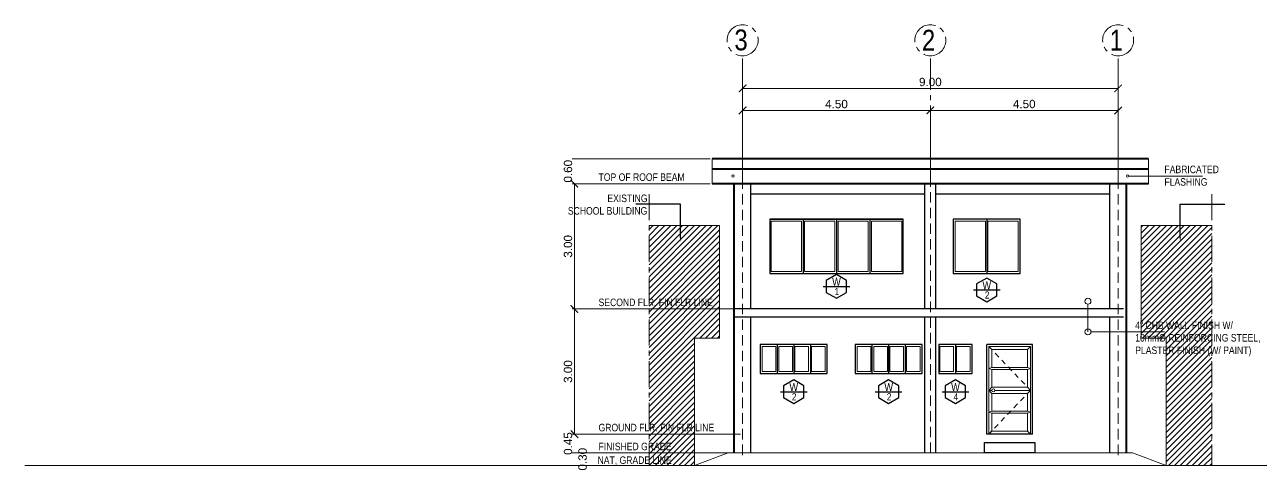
# Model space of a CAD drawing. Header units: metres. Extents: x -460 to 31334, y -1777 to 24987.
# Drawn here: x 15.84 to 45.47, y -829.57 to -818.9 of the extents above; entities that cross this region are included whole.
import ezdxf
from ezdxf import colors
from ezdxf.entities.mleader import LeaderData, LeaderLine
from ezdxf.math import Vec2, Vec3

# ---------------------------------------------------------------- set-up
doc = ezdxf.new("R2010")
doc.units = ezdxf.units.M
doc.header["$MEASUREMENT"] = 0
for name, pattern in [('CENTER', [2, 1.25, -0.25, 0.25, -0.25]), ('CENTER2', [1.125, 0.75, -0.125, 0.125, -0.125]), ('DASHED2', [0.375, 0.25, -0.125])]:
    doc.linetypes.add(name, pattern=pattern)
doc.layers.get('Defpoints').update_dxf_attribs({"color": 2})
for name, color, linetype in [('01 FURNITURE', 8, 'Continuous'), ('Anno_Flr. Level', 1, 'Continuous'), ('Anno_Win&Dr Sched', 1, 'Continuous')]:
    doc.layers.add(name, color=color, linetype=linetype)
doc.layers.add('Arch_Door', color=1, linetype='Continuous', lineweight=18)
doc.layers.add('DIM', color=8, linetype='Continuous', lineweight=5)
doc.styles.add('AN100', font='ARIALN.TTF', dxfattribs={"height": 0.25})
doc.styles.get("Standard").update_dxf_attribs({"font": 'arial.ttf'})
doc.dimstyles.new('elev', dxfattribs={"dimtxt": 0.2, "dimasz": 0.18, "dimexe": 0.05, "dimexo": 0.05, "dimgap": 0.05, "dimtad": 1, "dimzin": 0, "dimdsep": 46, "dimtxsty": 'Standard', "dimblk": 'ARCHTICK', "dimcen": 0.025, "dimclrd": 256, "dimclre": 256, "dimadec": 0, "dimazin": 0, "dimtfac": 1, "dimtix": 1, "dimtofl": 0, "dimtmove": 0, "dimatfit": 3, "dimldrblk": 'ARCHTICK', "dimfxl": 0.1, "dimtolj": 1, "dimtzin": 0, "dimlwd": -1, "dimlwe": -1, "dimarcsym": 0})
pattern_1 = [(45, (-20.79137, -1e-09), (-0.070710678, 0.070710678), [])]

# ---------------------------------------------------------------- blocks, each defined once
blk = doc.blocks.new('_ArchTick')
at = {"color": 0, "linetype": 'ByBlock', "const_width": 0.15}
blk.add_lwpolyline([(-0.5, -0.5), (0.5, 0.5)], dxfattribs=at)
blk = doc.blocks.new('*D702')
at = {"layer": 'Defpoints', "color": 0, "transparency": 16777216}
for p in [(37.544, -820.951), (37.544, -822.708), (42.044, -822.708)]:
    blk.add_point(p, dxfattribs=at)
at = {"layer": 'DIM', "transparency": 16777216}
for p, q in [((37.544, -822.658), (37.544, -820.901)), ((42.044, -820.951), (37.544, -820.951)), ((42.044, -822.658), (42.044, -820.901))]:
    blk.add_line(p, q, dxfattribs=at)
at = {"layer": 'DIM', "transparency": 16777216, "xscale": 0.18, "yscale": 0.18, "zscale": 0.18, "rotation": 180}
blk.add_blockref('_ArchTick', (37.544, -820.951), dxfattribs=at)
at = {"layer": 'DIM', "transparency": 16777216, "xscale": 0.18, "yscale": 0.18, "zscale": 0.18}
blk.add_blockref('_ArchTick', (42.044, -820.951), dxfattribs=at)
at = {"layer": 'DIM', "color": 0, "lineweight": 9, "transparency": 16777216, "insert": (39.794, -820.799), "char_height": 0.2, "attachment_point": 5}
blk.add_mtext('\\A1;4.50', dxfattribs=at)
blk = doc.blocks.new('*D703')
at = {"layer": 'Defpoints', "color": 0, "transparency": 16777216}
for p in [(37.544, -820.951), (33.044, -822.708), (37.544, -822.708)]:
    blk.add_point(p, dxfattribs=at)
at = {"layer": 'DIM', "transparency": 16777216}
for p, q in [((33.044, -822.658), (33.044, -820.901)), ((33.044, -820.951), (37.544, -820.951)), ((37.544, -822.658), (37.544, -820.901))]:
    blk.add_line(p, q, dxfattribs=at)
at = {"layer": 'DIM', "transparency": 16777216, "xscale": 0.18, "yscale": 0.18, "zscale": 0.18, "rotation": 180}
blk.add_blockref('_ArchTick', (33.044, -820.951), dxfattribs=at)
at = {"layer": 'DIM', "transparency": 16777216, "xscale": 0.18, "yscale": 0.18, "zscale": 0.18}
blk.add_blockref('_ArchTick', (37.544, -820.951), dxfattribs=at)
at = {"layer": 'DIM', "color": 0, "lineweight": 9, "transparency": 16777216, "insert": (35.294, -820.799), "char_height": 0.2, "attachment_point": 5}
blk.add_mtext('\\A1;4.50', dxfattribs=at)
blk = doc.blocks.new('*D707')
at = {"layer": 'Defpoints', "color": 0, "transparency": 16777216}
for p in [(42.044, -820.423), (33.044, -821.88), (42.044, -821.88)]:
    blk.add_point(p, dxfattribs=at)
at = {"layer": 'DIM', "transparency": 16777216}
for p, q in [((33.044, -821.83), (33.044, -820.373)), ((33.044, -820.423), (42.044, -820.423)), ((42.044, -821.83), (42.044, -820.373))]:
    blk.add_line(p, q, dxfattribs=at)
at = {"layer": 'DIM', "transparency": 16777216, "xscale": 0.18, "yscale": 0.18, "zscale": 0.18, "rotation": 180}
blk.add_blockref('_ArchTick', (33.044, -820.423), dxfattribs=at)
at = {"layer": 'DIM', "transparency": 16777216, "xscale": 0.18, "yscale": 0.18, "zscale": 0.18}
blk.add_blockref('_ArchTick', (42.044, -820.423), dxfattribs=at)
at = {"layer": 'DIM', "color": 0, "lineweight": 9, "transparency": 16777216, "insert": (37.544, -820.271), "char_height": 0.2, "attachment_point": 5}
blk.add_mtext('\\A1;9.00', dxfattribs=at)
blk = doc.blocks.new('*D709')
at = {"layer": 'Defpoints', "color": 0, "lineweight": 100, "transparency": 16777216}
for p in [(33.044, -825.708), (29.013, -828.708), (33.044, -828.708)]:
    blk.add_point(p, dxfattribs=at)
at = {"layer": 'DIM', "transparency": 16777216}
for p, q in [((32.994, -825.708), (28.963, -825.708)), ((29.013, -825.708), (29.013, -828.708)), ((32.994, -828.708), (28.963, -828.708))]:
    blk.add_line(p, q, dxfattribs=at)
at = {"layer": 'DIM', "transparency": 16777216, "xscale": 0.18, "yscale": 0.18, "zscale": 0.18}
for p, rotation in [((29.013, -825.708), 90), ((29.013, -828.708), 270)]:
    blk.add_blockref('_ArchTick', p, dxfattribs=dict(at, rotation=rotation))
at = {"layer": 'DIM', "color": 0, "lineweight": 9, "transparency": 16777216, "insert": (28.861, -827.208), "char_height": 0.2, "attachment_point": 5, "rotation": 90}
blk.add_mtext('\\A1;3.00', dxfattribs=at)
blk = doc.blocks.new('*D710')
at = {"layer": 'Defpoints', "color": 0, "transparency": 16777216}
for p in [(32.914, -828.708), (29.013, -829.158), (32.844, -829.158)]:
    blk.add_point(p, dxfattribs=at)
at = {"layer": 'DIM', "transparency": 16777216}
for p, q in [((32.864, -828.708), (28.963, -828.708)), ((32.794, -829.158), (28.963, -829.158))]:
    blk.add_line(p, q, dxfattribs=at)
at = {"layer": 'DIM', "color": 0, "lineweight": 9, "transparency": 16777216, "insert": (28.861, -828.933), "char_height": 0.2, "attachment_point": 5, "rotation": 90}
blk.add_mtext('\\A1;0.45', dxfattribs=at)
blk = doc.blocks.new('*D711')
at = {"layer": 'Defpoints', "color": 0, "lineweight": 100, "transparency": 16777216}
for p in [(32.314, -822.708), (29.013, -825.708), (32.844, -825.708)]:
    blk.add_point(p, dxfattribs=at)
at = {"layer": 'DIM', "transparency": 16777216}
for p, q in [((32.264, -822.708), (28.963, -822.708)), ((29.013, -822.708), (29.013, -825.708)), ((32.794, -825.708), (28.963, -825.708))]:
    blk.add_line(p, q, dxfattribs=at)
at = {"layer": 'DIM', "transparency": 16777216, "xscale": 0.18, "yscale": 0.18, "zscale": 0.18}
for p, rotation in [((29.013, -822.708), 90), ((29.013, -825.708), 270)]:
    blk.add_blockref('_ArchTick', p, dxfattribs=dict(at, rotation=rotation))
at = {"layer": 'DIM', "color": 0, "lineweight": 9, "transparency": 16777216, "insert": (28.861, -824.208), "char_height": 0.2, "attachment_point": 5, "rotation": 90}
blk.add_mtext('\\A1;3.00', dxfattribs=at)
blk = doc.blocks.new('*D712')
at = {"layer": 'Defpoints', "color": 0, "lineweight": 100, "transparency": 16777216}
for p in [(32.314, -822.108), (29.013, -822.708), (32.314, -822.708)]:
    blk.add_point(p, dxfattribs=at)
at = {"layer": 'DIM', "transparency": 16777216}
for p, q in [((32.264, -822.108), (28.963, -822.108)), ((32.264, -822.708), (28.963, -822.708))]:
    blk.add_line(p, q, dxfattribs=at)
at = {"layer": 'DIM', "color": 0, "lineweight": 9, "transparency": 16777216, "insert": (28.861, -822.408), "char_height": 0.2, "attachment_point": 5, "rotation": 90}
blk.add_mtext('\\A1;0.60', dxfattribs=at)
blk = doc.blocks.new('*D1050')
at = {"layer": 'Defpoints', "color": 0, "transparency": 16777216}
for p in [(32.844, -829.158), (29.362, -829.458), (31.894, -829.458)]:
    blk.add_point(p, dxfattribs=at)
at = {"layer": 'DIM', "transparency": 16777216}
for p, q in [((32.794, -829.158), (29.312, -829.158)), ((31.844, -829.458), (29.312, -829.458))]:
    blk.add_line(p, q, dxfattribs=at)
at = {"layer": 'DIM', "color": 0, "lineweight": 9, "transparency": 16777216, "insert": (29.21, -829.308), "char_height": 0.2, "attachment_point": 5, "rotation": 90}
blk.add_mtext('\\A1;0.30', dxfattribs=at)

msp = doc.modelspace()

# ---------------------------------------------------------------- hatches: boundary and pattern name
at = {"lineweight": 9, "true_color": 0xa8a8a8, "transparency": 33554618}
h = msp.add_hatch(dxfattribs=at)
h.set_pattern_fill('ANSI31', color=253, scale=0.8)
h.set_pattern_definition(pattern_1)
h.paths.add_polyline_path([(30.80235, -823.70801), (30.80235, -829.45801), (31.89394, -829.45801), (31.89394, -826.40801), (32.49394, -826.40801), (32.49394, -823.70801)])
h = msp.add_hatch(dxfattribs=at)
h.set_pattern_fill('ANSI31', color=253, scale=0.8)
h.set_pattern_definition(pattern_1)
h.paths.add_polyline_path([(44.28552, -823.70801), (44.28552, -829.45801), (43.19394, -829.45801), (43.19394, -826.40801), (42.59394, -826.40801), (42.59394, -823.70801)])

# ---------------------------------------------------------------- linework, layer by layer
for p, q in [((42.24394, -822.70801), (42.77394, -822.70801)), ((33.69394, -823.55801), (36.89394, -823.55801))]:
    msp.add_line(p, q)
at = {"color": 8, "linetype": 'DASHED2', "ltscale": 0.5}
for p, q in [((38.94394, -826.60801), (39.94394, -827.65801)), ((39.94394, -827.65801), (38.94394, -828.70801))]:
    msp.add_line(p, q, dxfattribs=at)
at = {"lineweight": 9}
msp.add_line((112.22333, -829.45801), (15.84141, -829.45801), dxfattribs=at)
at = {"color": 253, "linetype": 'CENTER', "lineweight": 9, "ltscale": 0.5, "true_color": 0xa8a8a8}
for points in [[(30.80235, -822.95695), (30.80235, -829.45801)], [(44.28552, -822.95695), (44.28552, -829.45801)]]:
    msp.add_lwpolyline(points, dxfattribs=at)
at = {"color": 8, "lineweight": 9, "true_color": 0x808080}
msp.add_lwpolyline([(30.80235, -829.45801), (31.89394, -829.45801), (31.89394, -826.40801), (32.49394, -826.40801), (32.49394, -823.70801), (30.80235, -823.70801)], dxfattribs=at)
at = {"color": 8, "lineweight": 18, "true_color": 0x808080}
msp.add_lwpolyline([(44.28552, -829.45801), (43.19394, -829.45801), (43.19394, -826.40801), (42.59394, -826.40801), (42.59394, -823.70801), (44.28552, -823.70801)], dxfattribs=at)
at = {"layer": '01 FURNITURE', "color": 18, "linetype": 'CENTER2', "lineweight": 9, "true_color": 0x000000}
for p, q in [((33.04394, -822.70801), (33.04394, -819.64192)), ((37.54394, -822.70801), (37.54394, -819.64192)), ((42.04394, -822.70801), (42.04394, -819.64192))]:
    msp.add_line(p, q, dxfattribs=at)
at = {"layer": '01 FURNITURE', "color": 4, "lineweight": 40}
for p, q in [((42.77394, -822.10801), (32.31394, -822.10801)), ((42.77394, -822.35801), (32.31394, -822.35801)), ((42.77394, -822.70801), (32.31394, -822.70801))]:
    msp.add_line(p, q, dxfattribs=at)
at = {"layer": '01 FURNITURE', "color": 4, "lineweight": 9}
for p, q in [((32.31394, -822.70801), (32.31394, -822.10801)), ((42.77394, -822.70801), (42.77394, -822.10801))]:
    msp.add_line(p, q, dxfattribs=at)
at = {"layer": '01 FURNITURE', "color": 18, "lineweight": 9, "true_color": 0x000000}
msp.add_line((42.30365, -822.52335), (44.0638, -822.52335), dxfattribs=at)
at = {"layer": '01 FURNITURE', "color": 250, "linetype": 'DASHED2', "lineweight": 9}
for p, q in [((33.04394, -829.20801), (33.04394, -822.70801)), ((37.54394, -829.15801), (37.54394, -822.70801)), ((42.04394, -829.20801), (42.04394, -822.70801))]:
    msp.add_line(p, q, dxfattribs=at)
at = {"layer": '01 FURNITURE', "color": 1, "lineweight": 30}
for p, q in [((33.24394, -825.70801), (33.24394, -822.70801)), ((37.41394, -825.70801), (37.41394, -822.70801)), ((37.67394, -825.70801), (37.67394, -822.70801)), ((41.84394, -825.70801), (41.84394, -822.70801)), ((37.41394, -822.95801), (33.24394, -822.95801)), ((41.84394, -822.95801), (37.67394, -822.95801)), ((42.17394, -825.70801), (32.84394, -825.70801)), ((42.17394, -825.90801), (32.84394, -825.90801)), ((33.24394, -829.15801), (33.24394, -825.90801)), ((37.41394, -829.15801), (37.41394, -825.90801)), ((37.67394, -829.15801), (37.67394, -825.90801)), ((41.84394, -829.15801), (41.84394, -825.90801)), ((39.99394, -826.55801), (38.89394, -826.55801)), ((38.89394, -828.70801), (38.89394, -826.55801)), ((39.99394, -828.70801), (39.99394, -826.55801)), ((39.99394, -828.70801), (38.89394, -828.70801))]:
    msp.add_line(p, q, dxfattribs=at)
at = {"layer": '01 FURNITURE', "color": 4, "lineweight": 30}
for p, q in [((34.49394, -823.55801), (34.49394, -824.85801)), ((35.29394, -823.55801), (35.29394, -824.85801)), ((36.09394, -823.55801), (36.09394, -824.85801))]:
    msp.add_line(p, q, dxfattribs=at)
at = {"layer": '01 FURNITURE', "color": 3, "lineweight": 30}
for p, q in [((38.89394, -823.55801), (38.89394, -824.85801)), ((33.86894, -826.55801), (33.86894, -827.25801)), ((34.26894, -826.55801), (34.26894, -827.25801)), ((34.66894, -826.55801), (34.66894, -827.25801)), ((36.14394, -826.55801), (36.14394, -827.25801)), ((36.54394, -826.55801), (36.54394, -827.25801)), ((36.94394, -826.55801), (36.94394, -827.25801)), ((38.14394, -826.55801), (38.14394, -827.25801))]:
    msp.add_line(p, q, dxfattribs=at)
at = {"layer": '01 FURNITURE', "color": 3, "lineweight": 20}
for p, q in [((39.94394, -826.60801), (38.94394, -826.60801)), ((38.94394, -828.70801), (38.94394, -826.60801)), ((39.01894, -826.68301), (38.94394, -826.60801)), ((39.86894, -826.68301), (39.01894, -826.68301)), ((39.01894, -827.10801), (39.01894, -826.68301)), ((39.86894, -826.68301), (39.94394, -826.60801)), ((39.86894, -827.10801), (39.86894, -826.68301)), ((39.94394, -828.70801), (39.94394, -826.60801)), ((38.94394, -827.13301), (39.01894, -827.10801)), ((38.94394, -827.13301), (39.01894, -827.15801)), ((39.86894, -827.10801), (39.01894, -827.10801)), ((39.01894, -827.58301), (39.01894, -827.15801)), ((39.86894, -827.15801), (39.01894, -827.15801)), ((39.94394, -827.13301), (39.86894, -827.10801)), ((39.94394, -827.13301), (39.86894, -827.15801)), ((39.86894, -827.58301), (39.86894, -827.15801)), ((39.01894, -827.58301), (38.94394, -827.65801)), ((39.86894, -827.58301), (39.01894, -827.58301)), ((39.94394, -827.65801), (39.86894, -827.58301)), ((39.01671, -827.65801), (38.94394, -827.65801)), ((38.94394, -827.65801), (39.01894, -827.73301)), ((39.01894, -828.15801), (39.01894, -827.73301)), ((39.86894, -827.73301), (39.01894, -827.73301)), ((39.94394, -827.65801), (39.09004, -827.65801)), ((39.86894, -827.73301), (39.94394, -827.65801)), ((39.86894, -828.15801), (39.86894, -827.73301)), ((38.94394, -828.18301), (39.01894, -828.15801)), ((38.94394, -828.18301), (39.01894, -828.20801)), ((39.86894, -828.15801), (39.01894, -828.15801)), ((39.01894, -828.63301), (39.01894, -828.20801)), ((39.86894, -828.20801), (39.01894, -828.20801)), ((39.94394, -828.18301), (39.86894, -828.15801)), ((39.94394, -828.18301), (39.86894, -828.20801)), ((39.86894, -828.63301), (39.86894, -828.20801)), ((38.94394, -828.70801), (39.01894, -828.63301)), ((39.86894, -828.63301), (39.01894, -828.63301)), ((39.94394, -828.70801), (39.86894, -828.63301))]:
    msp.add_line(p, q, dxfattribs=at)
at = {"layer": '01 FURNITURE', "color": 1, "lineweight": 9}
msp.add_line((42.38997, -829.15801), (32.69791, -829.15801), dxfattribs=at)
at = {"layer": '01 FURNITURE', "color": 4, "lineweight": 40}
for points in [[(32.84394, -829.15801), (32.84394, -822.70801)], [(42.24394, -829.15801), (42.24394, -822.70801)]]:
    msp.add_lwpolyline(points, dxfattribs=at)
at = {"layer": '01 FURNITURE', "color": 3, "lineweight": 30}
for points in [[(36.89394, -823.55801), (33.69394, -823.55801), (33.69394, -824.85801), (36.89394, -824.85801)], [(39.69394, -823.55801), (38.09394, -823.55801), (38.09394, -824.85801), (39.69394, -824.85801)], [(35.06894, -826.55801), (33.46894, -826.55801), (33.46894, -827.25801), (35.06894, -827.25801)], [(37.34394, -826.55801), (35.74394, -826.55801), (35.74394, -827.25801), (37.34394, -827.25801)], [(38.54394, -826.55801), (37.74394, -826.55801), (37.74394, -827.25801), (38.54394, -827.25801)]]:
    msp.add_lwpolyline(points, close=True, dxfattribs=at)
at = {"layer": '01 FURNITURE', "color": 1, "lineweight": 20}
for points in [[(33.73144, -823.60801), (33.73144, -824.80801), (34.45644, -824.80801), (34.45644, -823.60801)], [(34.53144, -823.60801), (34.53144, -824.80801), (35.25644, -824.80801), (35.25644, -823.60801)], [(36.05644, -823.60801), (36.05644, -824.80801), (35.33144, -824.80801), (35.33144, -823.60801)], [(36.85644, -823.60801), (36.85644, -824.80801), (36.13144, -824.80801), (36.13144, -823.60801)], [(38.86894, -824.80801), (38.13644, -824.80801), (38.13644, -823.60801), (38.86894, -823.60801)], [(38.91894, -824.80801), (39.65144, -824.80801), (39.65144, -823.60801), (38.91894, -823.60801)], [(33.84394, -827.20801), (33.51144, -827.20801), (33.51144, -826.60801), (33.84394, -826.60801)], [(34.24394, -827.20801), (33.91144, -827.20801), (33.91144, -826.60801), (34.24394, -826.60801)], [(34.29394, -827.20801), (34.62644, -827.20801), (34.62644, -826.60801), (34.29394, -826.60801)], [(34.69394, -827.20801), (35.02644, -827.20801), (35.02644, -826.60801), (34.69394, -826.60801)], [(36.11894, -827.20801), (35.78644, -827.20801), (35.78644, -826.60801), (36.11894, -826.60801)], [(36.51894, -827.20801), (36.18644, -827.20801), (36.18644, -826.60801), (36.51894, -826.60801)], [(36.56894, -827.20801), (36.90144, -827.20801), (36.90144, -826.60801), (36.56894, -826.60801)], [(36.96894, -827.20801), (37.30144, -827.20801), (37.30144, -826.60801), (36.96894, -826.60801)], [(37.76894, -827.20801), (38.10144, -827.20801), (38.10144, -826.60801), (37.76894, -826.60801)], [(38.16894, -827.20801), (38.50144, -827.20801), (38.50144, -826.60801), (38.16894, -826.60801)]]:
    msp.add_lwpolyline(points, close=True, dxfattribs=at)
at = {"layer": '01 FURNITURE', "color": 18, "lineweight": 9, "true_color": 0x000000}
for points in [[(41.31878, -825.595), (41.31878, -826.25637)], [(41.39135, -826.25637), (43.15146, -826.25637)]]:
    msp.add_lwpolyline(points, dxfattribs=at)
at = {"layer": '01 FURNITURE', "color": 1, "lineweight": 30}
msp.add_lwpolyline([(38.84394, -829.15801), (38.84394, -828.90801), (40.04394, -828.90801), (40.04394, -829.15801)], close=True, dxfattribs=at)
at = {"layer": '01 FURNITURE', "color": 1, "lineweight": 9}
for points in [[(32.69791, -829.15801), (31.89394, -829.45801)], [(42.38997, -829.15801), (43.19394, -829.45801)]]:
    msp.add_lwpolyline(points, dxfattribs=at)
at = {"layer": '01 FURNITURE', "color": 18, "linetype": 'CENTER2', "lineweight": 9, "true_color": 0x000000}
for centre in [(33.04394, -819.27), (37.54394, -819.27), (42.04394, -819.27)]:
    msp.add_circle(centre, 0.37192, dxfattribs=at)
at = {"layer": '01 FURNITURE', "color": 18, "lineweight": 9, "true_color": 0x000000}
for centre, radius in [((32.81478, -822.52335), 0.03055), ((42.2731, -822.52335), 0.03055), ((41.31878, -825.52243), 0.07257), ((41.31878, -826.25637), 0.07257)]:
    msp.add_circle(centre, radius, dxfattribs=at)
at = {"layer": '01 FURNITURE', "color": 4, "lineweight": 9}
msp.add_circle((39.05337, -827.65801), 0.03667, dxfattribs=at)
at = {"layer": 'Anno_Win&Dr Sched', "color": 1}
for p, q in [((34.97312, -825.16873), (35.61124, -825.16873)), ((38.57514, -825.25138), (39.21326, -825.25138)), ((33.94988, -827.69056), (34.588, -827.69056)), ((36.22488, -827.69056), (36.863, -827.69056)), ((37.82488, -827.69056), (38.463, -827.69056))]:
    msp.add_line(p, q, dxfattribs=at)
for points in [[(35.29218, -824.88618), (35.04749, -825.02745), (35.04749, -825.31), (35.29218, -825.45128), (35.53688, -825.31), (35.53688, -825.02745)], [(38.8942, -824.96883), (38.64951, -825.1101), (38.64951, -825.39265), (38.8942, -825.53393), (39.1389, -825.39265), (39.1389, -825.1101)], [(34.26894, -827.40801), (34.02425, -827.54929), (34.02425, -827.83184), (34.26894, -827.97311), (34.51363, -827.83184), (34.51363, -827.54929)], [(36.54394, -827.40801), (36.29925, -827.54929), (36.29925, -827.83184), (36.54394, -827.97311), (36.78863, -827.83184), (36.78863, -827.54929)], [(38.14394, -827.40801), (37.89925, -827.54929), (37.89925, -827.83184), (38.14394, -827.97311), (38.38863, -827.83184), (38.38863, -827.54929)]]:
    msp.add_lwpolyline(points, close=True, dxfattribs=at)

# ---------------------------------------------------------------- texts
at = {"layer": 'Anno_Flr. Level', "color": 1, "lineweight": 9, "char_height": 0.18, "width": 3.0536596, "attachment_point": 1}
for s, insert in [('\\A1;{\\fArial Narrow|b0|i0|c0|p34;FABRICATED \\PFLASHING }', (43.15304, -822.27455)), ('\\A1;{\\fArial Narrow|b0|i0|c0|p34;TOP OF ROOF BEAM}', (29.59267, -822.46003)), ('\\A1;\\pi2.12002;{\\fArial Narrow|b0|i0|c0|p34;EXISTING \\P\\pi1.17361;SCHOOL BUILDING}', (27.68419, -822.96742)), ('\\A1;{\\fArial Narrow|b0|i0|c0|p34;SECOND FLR. FIN FLR LINE}', (29.59267, -825.46003)), ('\\A1;{\\fArial Narrow|b0|i0|c0|p34;4" CHB WALL FINISH W/ 10mmØ REINFORCING STEEL, PLASTER FINISH (W/ PAINT) }', (42.45332, -826.00865)), ('\\A1;{\\fArial Narrow|b0|i0|c0|p34;GROUND FLR. FIN FLR LINE}', (29.59267, -828.46003)), ('\\A1;{\\fArial Narrow|b0|i0|c0|p34;FINISHED GRADE }', (29.59267, -828.9134)), ('\\A1;{\\fArial Narrow|b0|i0|c0|p34;NAT, GRADE LINE}', (29.56862, -829.24155))]:
    msp.add_mtext(s, dxfattribs=dict(at, insert=insert))
at = {"layer": 'Anno_Win&Dr Sched', "char_height": 0.1918577, "width": 0.2241403, "attachment_point": 1}
for insert in [(35.19057, -824.96208), (38.79259, -825.04473), (34.16733, -827.48391), (36.44233, -827.48391), (38.04233, -827.48391)]:
    msp.add_mtext('{\\fArial Narrow|b0|i0|c0|p34;W}', dxfattribs=dict(at, insert=insert))
at = {"layer": 'Arch_Door', "color": 5, "linetype": 'Continuous', "style": 'AN100'}
for s, insert, char_height, width, attachment_point in [('{\\C3;3}', (33.16724, -819.01143), 0.5, 0.1151731, 3), ('{\\C3;2}', (37.65959, -819.01908), 0.5, 0.1151731, 3), ('{\\C3;1}', (42.15959, -819.01908), 0.5, 0.1151731, 3), ('1', (35.24874, -825.20628), 0.17054, 0.0832498, 1), ('2', (38.85076, -825.28893), 0.17054, 0.0832498, 1), ('2', (34.22549, -827.72811), 0.17054, 0.0832498, 1), ('2', (36.50049, -827.72811), 0.17054, 0.0832498, 1), ('4', (38.10049, -827.72811), 0.17054, 0.0832498, 1)]:
    msp.add_mtext(s, dxfattribs=dict(at, insert=insert, char_height=char_height, width=width, attachment_point=attachment_point))

# ---------------------------------------------------------------- dimensions: what is measured, and where the dimension line sits
at = {"layer": 'DIM', "color": 0, "lineweight": 9}
for base, p1, p2, angle, picture, middle in [((42.04394, -820.42318), (33.04394, -821.87973), (42.04394, -821.87973), 180, '*D707', (37.54394, -820.27106)), ((37.54394, -820.95145), (33.04394, -822.70801), (37.54394, -822.70801), 180, '*D703', (35.29394, -820.79934)), ((37.54394, -820.95145), (42.04394, -822.70801), (37.54394, -822.70801), 180, '*D702', (39.79394, -820.79934)), ((29.01335, -822.70801), (32.31394, -822.10801), (32.31394, -822.70801), 90, '*D712', (28.86123, -822.40801)), ((29.01335, -825.70801), (32.31394, -822.70801), (32.84394, -825.70801), 90, '*D711', (28.86116, -824.20801)), ((29.01335, -828.70801), (33.04394, -825.70801), (33.04394, -828.70801), 90, '*D709', (28.86116, -827.20801)), ((29.01335, -829.15801), (32.91394, -828.70801), (32.84394, -829.15801), 90, '*D710', (28.86123, -828.93301)), ((29.36242, -829.45801), (32.84394, -829.15801), (31.89394, -829.45801), 90, '*D1050', (29.21024, -829.30801))]:
    dim = msp.add_linear_dim(base=base, p1=p1, p2=p2, angle=angle, dimstyle='elev', dxfattribs=at)
    dim.commit()
    dim.dimension.update_dxf_attribs({"geometry": picture, "text_midpoint": middle})

# ---------------------------------------------------------------- leaders
at = {"layer": '01 FURNITURE', "color": 18, "lineweight": 9, "true_color": 0x000000}
ml = msp.add_multileader_mtext('Standard', dxfattribs=at)
ml.set_content('', color=(0, 0, 0))
ml.set_leader_properties(color=256, linetype='ByLayer', lineweight=-1)
ml.build(insert=Vec2(0, 0))
ml.multileader.update_dxf_attribs({"dogleg_length": 0.36, "arrow_head_size": 0.1})
ctx = ml.context
ctx.base_point, ctx.char_height, ctx.arrow_head_size, ctx.landing_gap_size, ctx.plane_origin = Vec3(30.30481, -823.19893), 0.1, 0.1, 0.09, Vec3(31.557, -824.09301)
ctx.text_align_type = 2
notes = []
notes.append((ctx, [(0, (1, 1, 0), (31.557, -823.19893), (-1, 0), 1.07219, [(0, [(31.557, -824.09301)], 0, [])])]))
ctx.mtext.insert, ctx.mtext.alignment, ctx.mtext.flow_direction = Vec3(30.39481, -823.14893), 3, 5
ml = msp.add_multileader_mtext('Standard', dxfattribs=at)
ml.set_content('', color=(0, 0, 0))
ml.set_leader_properties(color=256, linetype='ByLayer', lineweight=-1)
ml.build(insert=Vec2(0, 0))
ml.multileader.update_dxf_attribs({"dogleg_length": 0.36, "arrow_head_size": 0.1})
ctx = ml.context
ctx.base_point, ctx.char_height, ctx.arrow_head_size, ctx.landing_gap_size, ctx.plane_origin = Vec3(44.60307, -823.19893), 0.1, 0.1, 0.09, Vec3(43.53088, -824.09301)
notes.append((ctx, [(0, (1, 1, 0), (43.53088, -823.19893), (1, 0), 1.07219, [(0, [(43.53088, -824.09301)], 0, [])])]))
ctx.mtext.insert, ctx.mtext.flow_direction = Vec3(44.69307, -823.14893), 5
for ctx, leaders in notes:
    for number, flags, end, landing, length, lines in leaders:
        leader = LeaderData()
        leader.index, (leader.has_last_leader_line, leader.has_dogleg_vector, leader.attachment_direction) = number, flags
        leader.last_leader_point, leader.dogleg_vector, leader.dogleg_length = Vec3(end), Vec3(landing), length
        for number, points, colour, breaks in lines:
            line = LeaderLine()
            line.index, line.vertices, line.color, line.breaks = number, Vec3.list(points), colors.encode_raw_color(colour), breaks
            leader.lines.append(line)
        ctx.leaders.append(leader)

doc.saveas('drawing.dxf')
